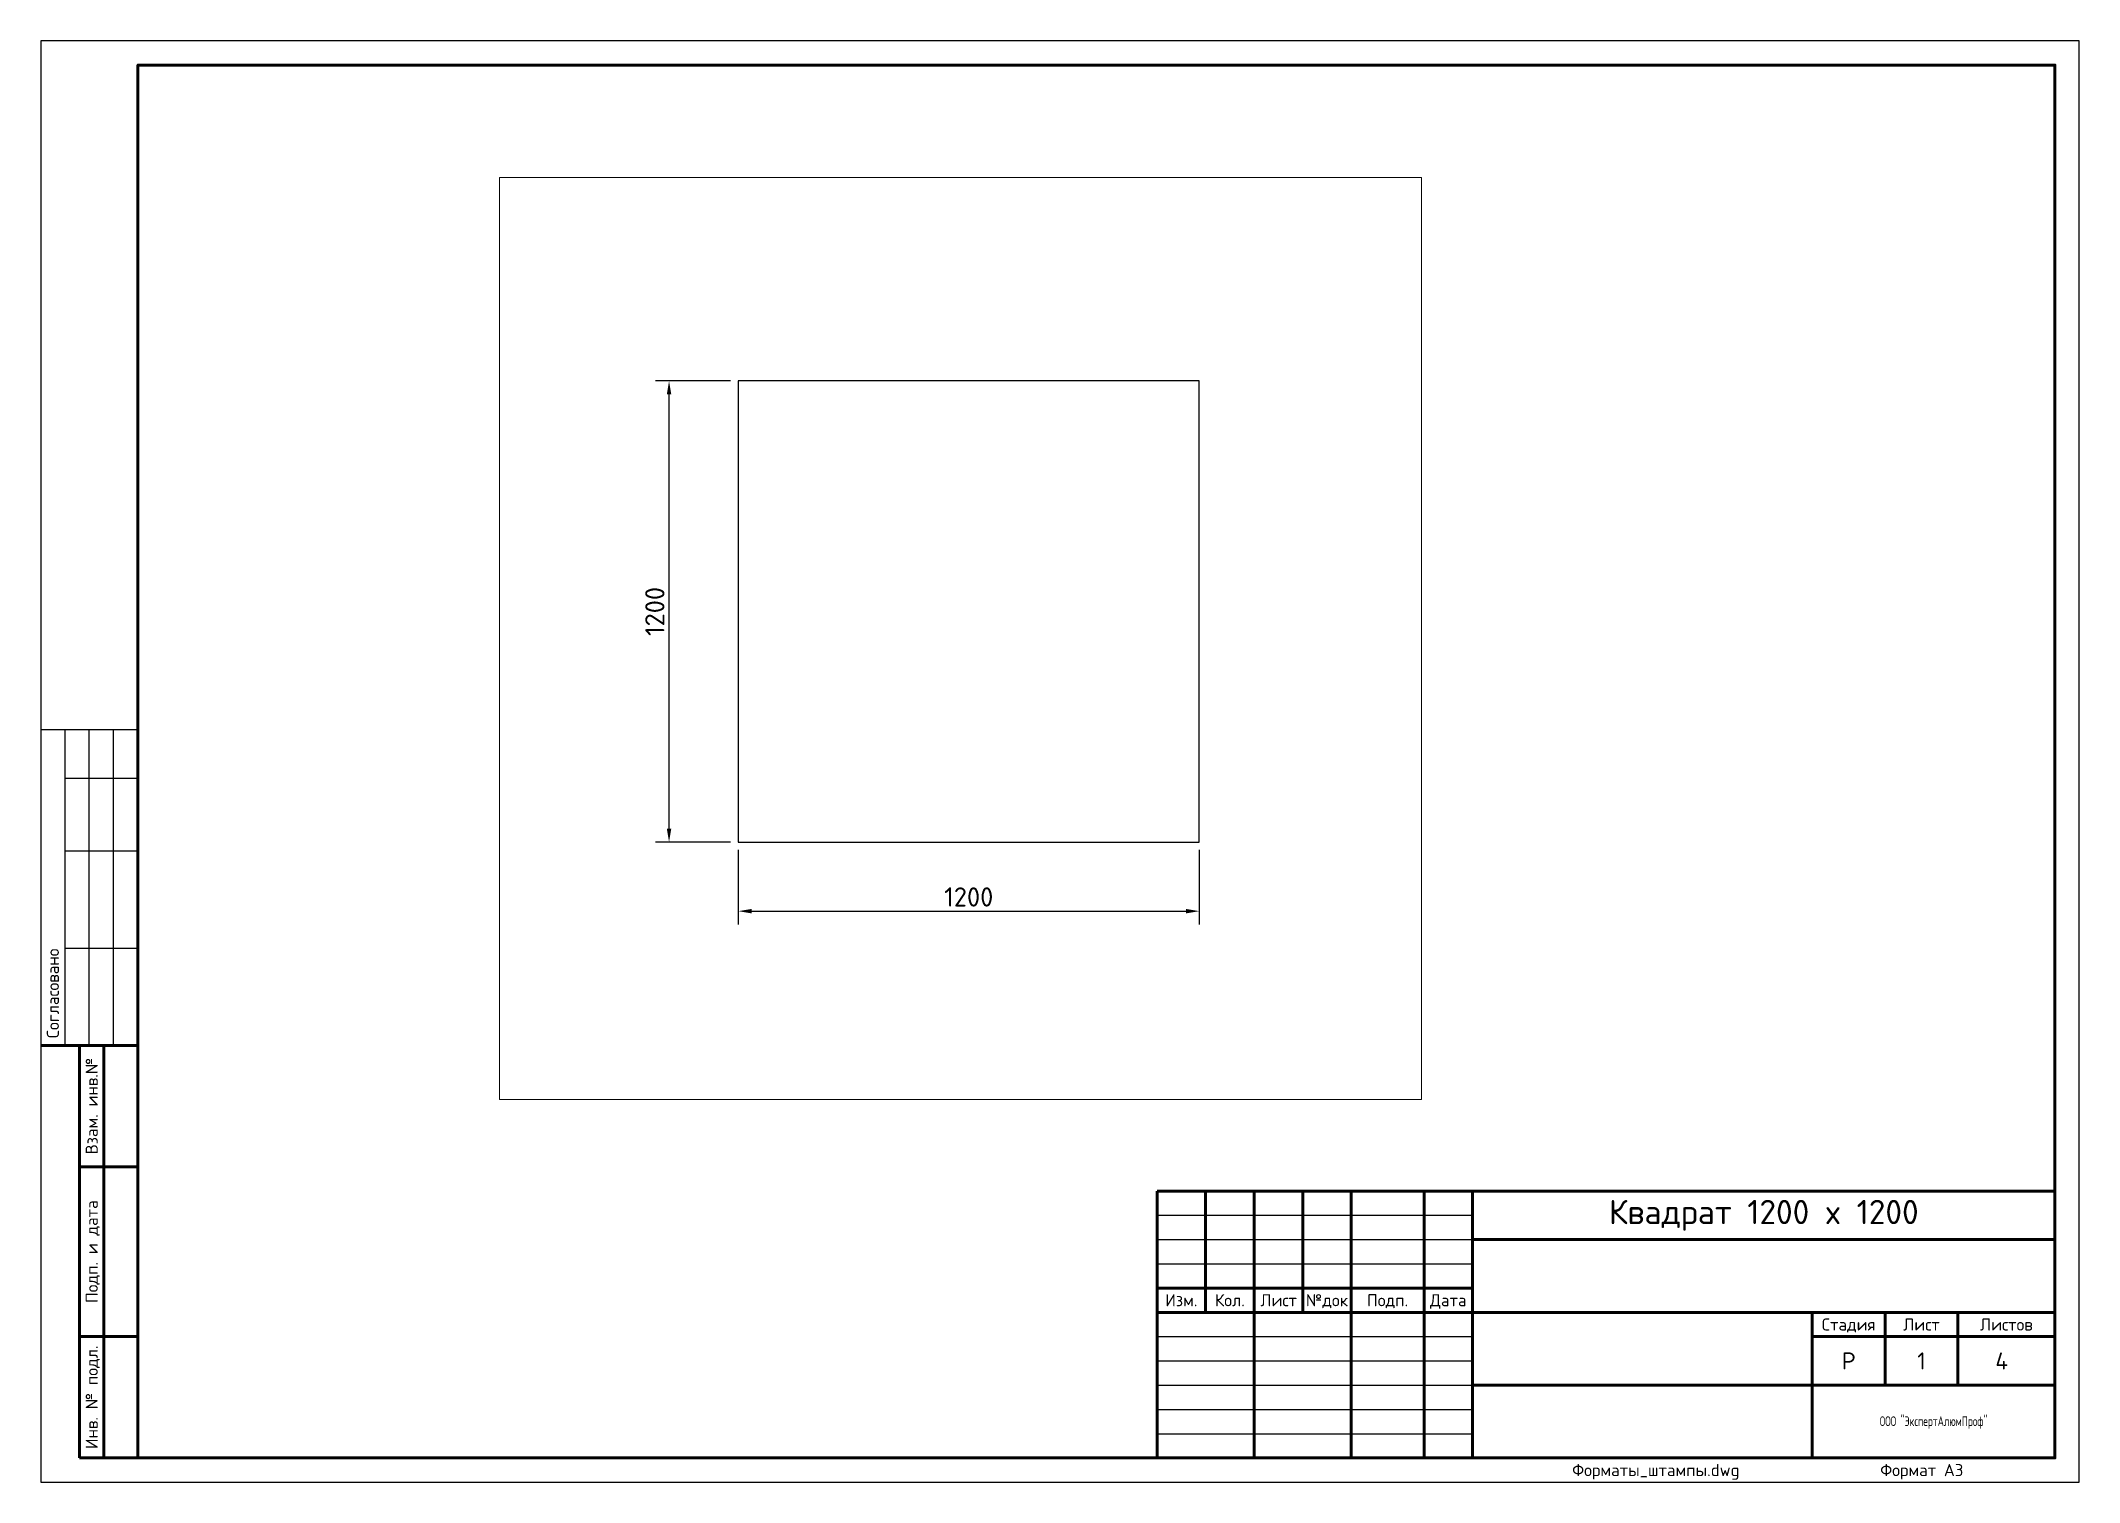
# Paper-space layout 'A3' of a CAD drawing. Header units: millimetres. Extents: x 0 to 420, y 0 to 297.
# The model-space entities are those that its viewports show. They can reach past a viewport. Long polylines and large blocks are cut down to what shows.
import ezdxf
from ezdxf.enums import TextEntityAlignment as Align

# ---------------------------------------------------------------- set-up
doc = ezdxf.new("R2010")
doc.units = ezdxf.units.MM
for name, color, linetype in [('DIM_005', 8, 'Continuous'), ('FORMAT', 7, 'Continuous'), ('MAIN_030', 7, 'Continuous')]:
    doc.layers.add(name, color=color, linetype=linetype)
doc.styles.add('ISOSPEUR', font='isocpeur.ttf')
doc.dimstyles.new('ИИ_ISOCPEUR_50', dxfattribs={"dimtxt": 50, "dimasz": 35, "dimexe": 35, "dimexo": 20, "dimgap": 12, "dimtad": 1, "dimdec": 0, "dimtxsty": 'ISOSPEUR', "dimcen": 2.5, "dimclrd": 8, "dimclre": 8, "dimclrt": 7, "dimazin": 3, "dimtfac": 1, "dimtmove": 0, "dimatfit": 3})

# ---------------------------------------------------------------- blocks, each defined once
blk = doc.blocks.new('FILE_NAME')
at = {"layer": 'FORMAT', "color": 7, "linetype": 'Continuous', "style": 'ISOSPEUR', "flags": 8}
blk.add_attdef('FILENAME', text='', height=2.5, dxfattribs=at).set_placement((-65, -2.5), align=Align.MIDDLE_RIGHT)
blk = doc.blocks.new('СОГЛАСОВАНИЕ')
at = {"layer": 'FORMAT', "linetype": 'Continuous', "lineweight": 25}
for p, q in [((0, 65), (-20, 65)), ((-15, 0), (-15, 65)), ((-10, 0), (-10, 65)), ((-5, 0), (-5, 65)), ((0, 55), (-15, 55)), ((0, 40), (-15, 40)), ((0, 20), (-15, 20))]:
    blk.add_line(p, q, dxfattribs=at)
at = {"layer": 'FORMAT', "linetype": 'Continuous', "lineweight": 60}
blk.add_line((0, 0), (-20, 0), dxfattribs=at)
at = {"layer": 'FORMAT', "linetype": 'Continuous', "style": 'ISOSPEUR'}
blk.add_text('Согласовано', height=2.5, rotation=90, dxfattribs=at).set_placement((-17.5, 1.5), align=Align.MIDDLE_LEFT)
blk = doc.blocks.new('ОСНОВН_Л1_Ф3_ГОСТ')
at = {"layer": 'FORMAT', "linetype": 'Continuous', "lineweight": 60}
for p, q in [((-185, 55), (0, 55)), ((-185, 0), (-185, 55)), ((-175, 55), (-175, 30)), ((-165, 0), (-165, 55)), ((-155, 55), (-155, 30)), ((-145, 0), (-145, 55)), ((-130, 0), (-130, 55)), ((-120, 0), (-120, 55)), ((-120, 45), (0, 45)), ((-185, 35), (-120, 35)), ((-185, 30), (-120, 30)), ((-120, 30), (0, 30)), ((-50, 30), (-50, 0)), ((-35, 30), (-35, 15)), ((-20, 30), (-20, 15)), ((-50, 25), (0, 25)), ((-120, 15), (0, 15))]:
    blk.add_line(p, q, dxfattribs=at)
at = {"layer": 'FORMAT', "linetype": 'Continuous', "lineweight": 25}
for p, q in [((-185, 50), (-120, 50)), ((-185, 45), (-120, 45)), ((-185, 40), (-120, 40)), ((-185, 25), (-120, 25)), ((-185, 20), (-120, 20)), ((-185, 15), (-120, 15)), ((-185, 10), (-120, 10)), ((-185, 5), (-120, 5))]:
    blk.add_line(p, q, dxfattribs=at)
at = {"layer": 'FORMAT', "lineweight": 25, "ltscale": 100}
blk.add_lwpolyline([(-185, 0), (0, 0), (0, 55)], dxfattribs=at)
at = {"layer": 'FORMAT', "linetype": 'Continuous', "lineweight": 50, "style": 'ISOSPEUR'}
blk.add_text('Квадрат 1200 x 1200', height=5, dxfattribs=at).set_placement((-60, 50), align=Align.MIDDLE)
at = {"layer": 'FORMAT', "linetype": 'Continuous', "style": 'ISOSPEUR'}
for s, p in [('Изм.', (-180, 32.5)), ('Кол.', (-170, 32.5)), ('Лист', (-159.94, 32.5)), ('№док', (-150, 32.5)), ('Подп.', (-137.5, 32.5)), ('Дата', (-125, 32.5)), ('Стадия', (-42.5, 27.5)), ('Лист', (-27.5, 27.5)), ('Листов', (-10, 27.5))]:
    blk.add_text(s, height=2.5, dxfattribs=at).set_placement(p, align=Align.MIDDLE_CENTER)
for s, p in [('Р', (-42.5, 20)), ('1', (-27.5, 20)), ('4', (-10.98, 20))]:
    blk.add_text(s, height=3.5, dxfattribs=at).set_placement(p, align=Align.MIDDLE)
at = {"layer": 'FORMAT', "linetype": 'Continuous', "ltscale": 100, "style": 'ISOSPEUR', "width": 0.72}
blk.add_text('ООО "ЭкспертАлюмПроф"', height=2, dxfattribs=at).set_placement((-25, 7.5), align=Align.MIDDLE)
blk = doc.blocks.new('*D57')
at = {"layer": 'Defpoints', "color": 0, "transparency": 16777216}
for p in [(0, 0), (1200, 0), (1200, -180)]:
    blk.add_point(p, dxfattribs=at)
at = {"layer": 'DIM_005', "color": 8, "lineweight": -2, "transparency": 16777216}
for p, q in [((0, -20), (0, -215)), ((1200, -20), (1200, -215)), ((35, -180), (1165, -180))]:
    blk.add_line(p, q, dxfattribs=at)
at = {"layer": 'DIM_005', "color": 8, "transparency": 16777216}
for points in [[(35, -174.2), (35, -185.8), (0, -180)], [(1165, -174.2), (1165, -185.8), (1200, -180)]]:
    blk.add_solid(points, dxfattribs=at)
at = {"layer": 'DIM_005', "color": 7, "transparency": 16777216, "insert": (600, -143), "char_height": 50, "attachment_point": 5, "style": 'ISOSPEUR'}
blk.add_mtext('1200', dxfattribs=at)
blk = doc.blocks.new('*D59')
at = {"layer": 'Defpoints', "color": 0, "transparency": 16777216}
for p in [(-180, 1200), (0, 1200), (0, 0)]:
    blk.add_point(p, dxfattribs=at)
at = {"layer": 'DIM_005', "color": 8, "lineweight": -2, "transparency": 16777216}
for p, q in [((-20, 1200), (-215, 1200)), ((-180, 35), (-180, 1165)), ((-20, 0), (-215, 0))]:
    blk.add_line(p, q, dxfattribs=at)
at = {"layer": 'DIM_005', "color": 8, "transparency": 16777216}
for points in [[(-185.8, 1165), (-174.2, 1165), (-180, 1200)], [(-185.8, 35), (-174.2, 35), (-180, 0)]]:
    blk.add_solid(points, dxfattribs=at)
at = {"layer": 'DIM_005', "color": 7, "transparency": 16777216, "insert": (-217, 600), "char_height": 50, "attachment_point": 5, "rotation": 90, "style": 'ISOSPEUR'}
blk.add_mtext('1200', dxfattribs=at)

msp = doc.modelspace()

# ---------------------------------------------------------------- linework, layer by layer
at = {"layer": 'MAIN_030'}
for p, q in [((1200, 1200), (0, 1200)), ((0, 1200), (0, 0)), ((1200, 0), (1200, 1200)), ((0, 0), (1200, 0))]:
    msp.add_line(p, q, dxfattribs=at)

# ---------------------------------------------------------------- dimensions: what is measured, and where the dimension line sits
at = {"layer": 'DIM_005'}
dim = msp.add_linear_dim(base=(-180, 1200), p1=(0, 0), p2=(0, 1200), angle=90, dimstyle='ИИ_ISOCPEUR_50', dxfattribs=at)
dim.commit()
dim.dimension.update_dxf_attribs({"geometry": '*D59', "text_midpoint": (-217, 600)})
dim = msp.add_linear_dim(base=(1200, -180), p1=(0, 0), p2=(1200, 0), dimstyle='ИИ_ISOCPEUR_50', dxfattribs=at)
dim.commit()
dim.dimension.update_dxf_attribs({"geometry": '*D57', "text_midpoint": (600, -143)})

psp = doc.layouts.new('A3')

# ---------------------------------------------------------------- linework, layer by layer
at = {"layer": 'FORMAT', "linetype": 'Continuous', "lineweight": 60}
for p, q in [((8, 90), (8, 5)), ((20, 90), (8, 90)), ((13, 90), (13, 5)), ((20, 65), (8, 65)), ((20, 30), (8, 30)), ((20, 5), (8, 5))]:
    psp.add_line(p, q, dxfattribs=at)
at = {"layer": 'FORMAT', "linetype": 'Continuous', "lineweight": 25}
psp.add_lwpolyline([(0, 0), (420, 0), (420, 297), (0, 297)], close=True, dxfattribs=at)
at = {"layer": 'FORMAT', "linetype": 'Continuous', "lineweight": 60}
psp.add_lwpolyline([(20, 5), (415, 5), (415, 292), (20, 292)], close=True, dxfattribs=at)

# ---------------------------------------------------------------- block references
at = {"layer": 'FORMAT', "linetype": 'Continuous'}
psp.add_blockref('СОГЛАСОВАНИЕ', (20, 90), dxfattribs=at)
at = {"layer": 'FORMAT'}
psp.add_blockref('ОСНОВН_Л1_Ф3_ГОСТ', (415, 5), dxfattribs=at)
at = {"layer": 'FORMAT', "linetype": 'Continuous'}
psp.add_blockref('FILE_NAME', (415, 5), dxfattribs=at).add_auto_attribs({'FILENAME': 'Форматы_штампы.dwg'})

# ---------------------------------------------------------------- texts
at = {"layer": 'FORMAT', "linetype": 'Continuous', "style": 'ISOSPEUR'}
for s, p in [('Взам. инв.№', (10.5, 77.5)), ('Подп. и дата', (10.5, 47.5)), ('Инв. № подл.', (10.5, 17.5))]:
    psp.add_text(s, height=2.5, rotation=90, dxfattribs=at).set_placement(p, align=Align.MIDDLE_CENTER)
psp.add_text('Формат А3', height=2.5, dxfattribs=at).set_placement((379, 2.5), align=Align.MIDDLE_LEFT)

# ---------------------------------------------------------------- viewports
at = {"layer": '0'}
psp.add_viewport(center=(189.49, 173.83), size=(190, 190), view_center_point=(578.39, 529.5), view_height=2400, dxfattribs=at)

doc.saveas('drawing.dxf')
